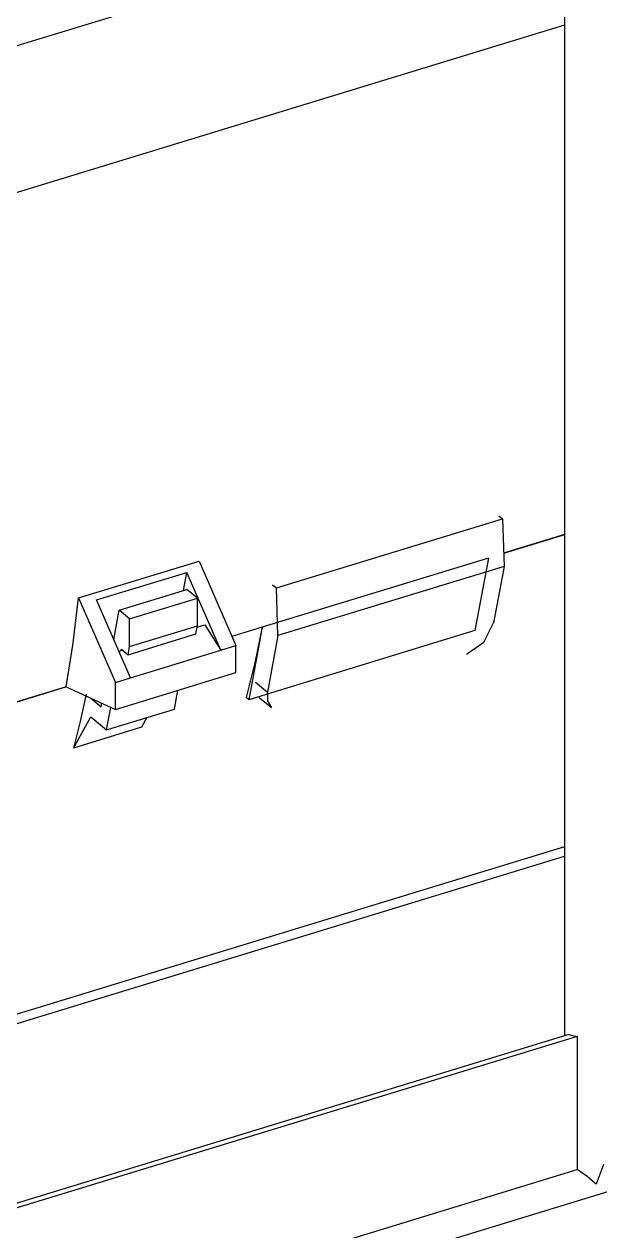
# Model space of a CAD drawing. Extents: x 594 to 813, y 174 to 240.
# Drawn here: x 736.306 to 736.761, y 230.766 to 231.719 of the extents above; entities that cross this region are included whole.
import ezdxf

# ---------------------------------------------------------------- set-up
doc = ezdxf.new("R2010")
doc.units = 0
doc.header["$MEASUREMENT"] = 0
doc.layers.add('AC.REF(S). PIPING', color=3, linetype='CONTINUOUS', lineweight=30)
doc.layers.add('LG-AIRCON', color=3, linetype='CONTINUOUS')

# ---------------------------------------------------------------- blocks, each defined once
blk = doc.blocks.new('B1-Low Static-Isometric')
at = {"layer": 'LG-AIRCON', "color": 3, "linetype": 'Continuous'}
for p, q in [((4545.564, 4518.014), (4659.636, 4552.867)), ((4658.647, 4552.564), (4658.647, 4461.112)), ((4658.991, 4461.216), (4545.564, 4426.561)), ((4659.636, 4461.041), (4545.564, 4426.189)), ((4658.991, 4461.216), (4659.283, 4461.113)), ((4659.283, 4461.113), (4659.636, 4461.041)), ((4659.636, 4461.041), (4659.636, 4450.529)), ((4408.728, 4371.401), (4689.742, 4457.26)), ((4545.564, 4415.677), (4659.636, 4450.529)), ((4660.427, 4449.978), (4659.636, 4450.529)), ((4661.719, 4450.939), (4661.152, 4449.388)), ((4661.152, 4449.388), (4660.427, 4449.978))]:
    blk.add_line(p, q, dxfattribs=at)
at = {"layer": 'LG-AIRCON', "color": 43, "linetype": 'Continuous'}
for p, q in [((4658.647, 4540.965), (4604.172, 4524.321)), ((4635.872, 4496.488), (4653.742, 4501.947)), ((4653.445, 4502.194), (4653.742, 4501.947)), ((4653.742, 4501.947), (4653.861, 4498.181)), ((4658.647, 4500.709), (4653.828, 4499.237)), ((4658.647, 4500.688), (4653.828, 4499.216)), ((4652.622, 4498.848), (4634.753, 4493.388)), ((4652.622, 4498.848), (4651.566, 4493.119)), ((4620.232, 4495.705), (4629.763, 4498.617)), ((4629.763, 4498.617), (4632.674, 4491.935)), ((4653.861, 4498.181), (4635.991, 4492.721)), ((4653.861, 4498.181), (4653.04, 4493.725)), ((4621.655, 4495.539), (4628.802, 4497.723)), ((4628.539, 4496.292), (4628.802, 4497.723)), ((4631.483, 4491.571), (4628.802, 4497.723)), ((4623.441, 4494.734), (4628.802, 4496.372)), ((4629.626, 4495.691), (4628.802, 4496.372)), ((4635.575, 4496.734), (4635.872, 4496.488)), ((4635.991, 4492.721), (4635.872, 4496.488)), ((4619.821, 4492.137), (4620.232, 4495.705)), ((4620.232, 4495.705), (4623.143, 4489.023)), ((4624.335, 4489.387), (4621.655, 4495.539)), ((4624.265, 4494.053), (4629.626, 4495.691)), ((4629.626, 4493.49), (4629.626, 4495.691)), ((4623.014, 4492.419), (4623.441, 4494.734)), ((4624.265, 4494.053), (4623.441, 4494.734)), ((4624.265, 4491.852), (4624.265, 4494.053)), ((4624.265, 4491.852), (4629.626, 4493.49)), ((4629.508, 4492.853), (4629.626, 4493.49)), ((4629.607, 4493.388), (4630.222, 4493.576)), ((4630.222, 4493.576), (4631.483, 4491.571)), ((4634.753, 4493.388), (4632.36, 4492.657)), ((4634.753, 4493.388), (4633.696, 4487.659)), ((4651.566, 4493.119), (4633.696, 4487.659)), ((4634.753, 4493.388), (4634.173, 4490.562)), ((4652.267, 4492.215), (4653.04, 4493.725)), ((4619.265, 4488.677), (4619.821, 4492.137)), ((4624.147, 4491.215), (4629.508, 4492.853)), ((4635.991, 4492.721), (4635.17, 4488.265)), ((4650.901, 4491.27), (4652.267, 4492.215)), ((4623.416, 4491.497), (4623.702, 4491.584)), ((4623.614, 4491.557), (4623.63, 4491.643)), ((4623.63, 4491.643), (4624.147, 4491.215)), ((4624.147, 4491.215), (4624.265, 4491.852)), ((4624.335, 4489.387), (4631.483, 4491.571)), ((4631.483, 4491.571), (4632.674, 4491.935)), ((4632.674, 4489.8), (4632.674, 4491.935)), ((4634.173, 4490.562), (4633.494, 4487.827)), ((4623.143, 4486.888), (4632.674, 4489.8)), ((4623.143, 4489.023), (4624.335, 4489.387)), ((4619.293, 4488.664), (4614.16, 4487.096)), ((4619.265, 4488.677), (4614.164, 4487.118)), ((4619.265, 4488.677), (4623.143, 4486.888)), ((4623.143, 4486.888), (4623.143, 4489.023)), ((4627.818, 4486.916), (4628.091, 4488.4)), ((4634.229, 4489.044), (4635.17, 4488.265)), ((4635.17, 4488.265), (4635.179, 4487.544)), ((4620.837, 4488.086), (4620.371, 4485.935)), ((4621.203, 4487.783), (4622.033, 4487.096)), ((4622.033, 4487.096), (4622.084, 4487.376)), ((4633.696, 4487.659), (4633.494, 4487.827)), ((4634.504, 4487.853), (4634.464, 4487.894)), ((4634.547, 4487.815), (4634.504, 4487.853)), ((4634.547, 4487.815), (4635.488, 4487.036)), ((4635.179, 4487.544), (4635.488, 4487.036)), ((4619.847, 4483.838), (4621.219, 4486.302)), ((4621.219, 4486.302), (4622.457, 4485.278)), ((4622.457, 4485.278), (4622.784, 4487.054)), ((4622.457, 4485.278), (4627.818, 4486.916)), ((4620.371, 4485.935), (4619.847, 4483.838)), ((4625.208, 4485.476), (4619.847, 4483.838)), ((4625.639, 4486.251), (4625.208, 4485.476)), ((4658.646, 4476.037), (4587.782, 4454.386)), ((4582.546, 4452.037), (4658.646, 4475.287))]:
    blk.add_line(p, q, dxfattribs=at)
blk = doc.blocks.new('A$C66FF4859')
at = {"layer": 'LG-AIRCON'}
blk.add_blockref('B1-Low Static-Isometric', (-9043.256, -2648.868), dxfattribs=at)

msp = doc.modelspace()

# ---------------------------------------------------------------- block references
at = {"layer": 'AC.REF(S). PIPING', "linetype": 'Continuous', "xscale": 0.0099999999999909, "yscale": 0.0099999999999909, "zscale": 0.0099999999999909}
msp.add_blockref('A$C66FF4859', (780.57912, 212.79731), dxfattribs=at)

doc.saveas('drawing.dxf')
